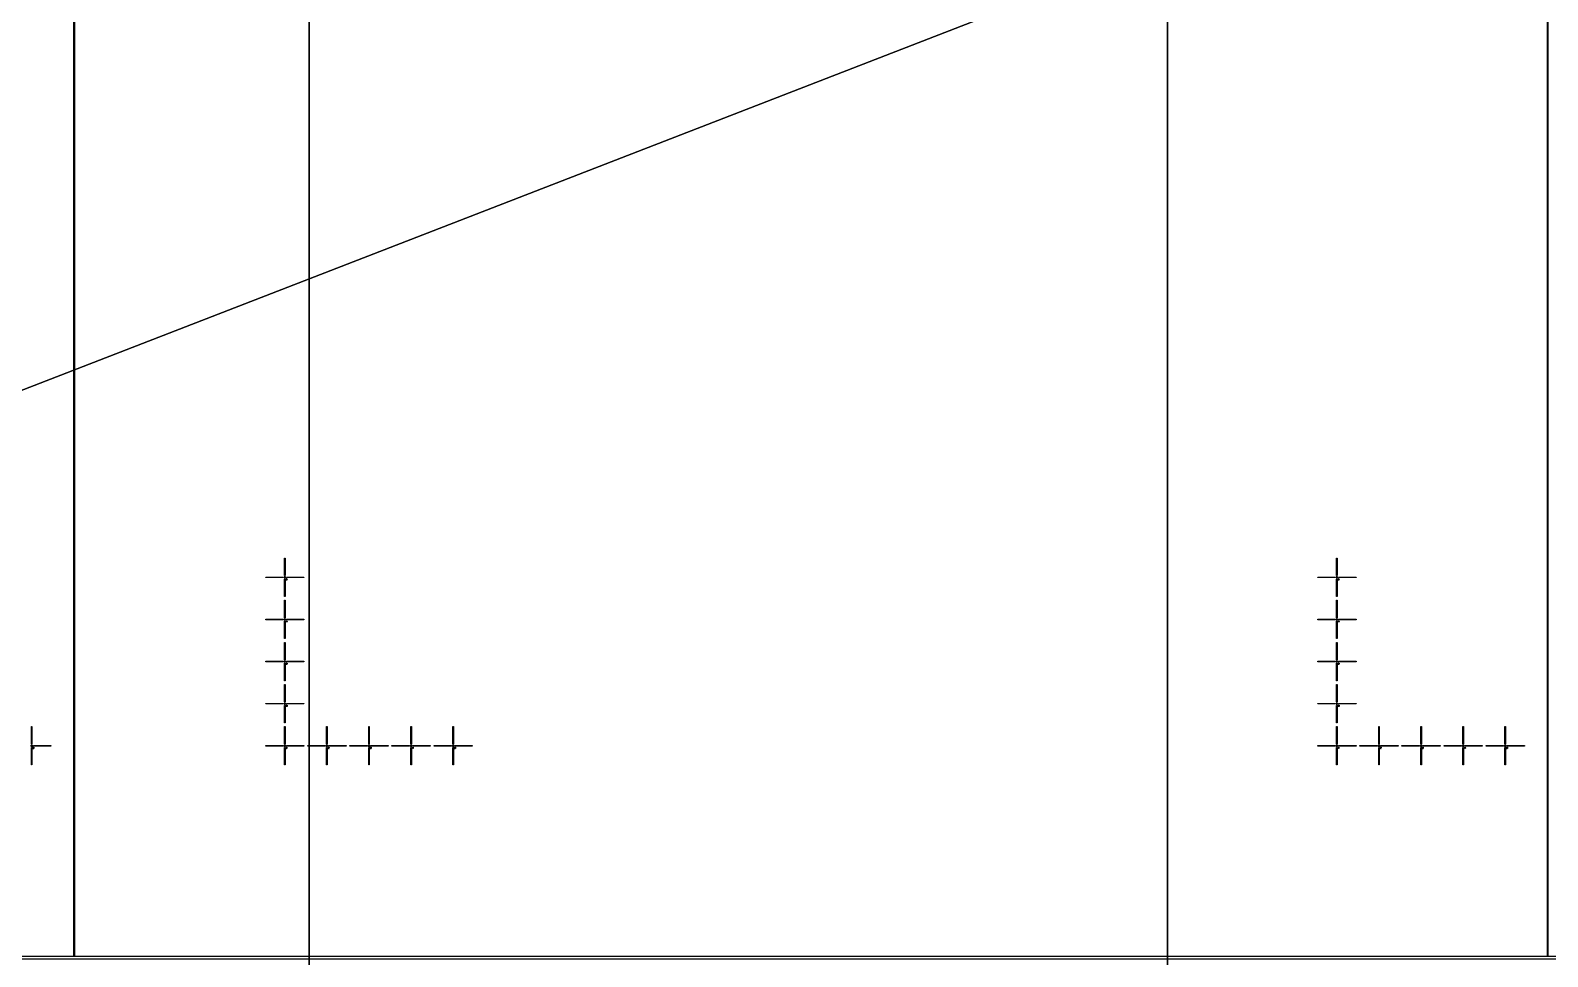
# Model space of a CAD drawing. Extents: x -25400 to 25400, y -24113 to 25400.
# Drawn here: x 7017 to 14228, y 11 to 4411 of the extents above; entities that cross this region are included whole.
import ezdxf

# ---------------------------------------------------------------- set-up
doc = ezdxf.new("R2010")
doc.units = 0
for name, color, linetype in [('L0D0', 2, 'CONTINUOUS'), ('L1D0', 3, 'CONTINUOUS'), ('L3D0', 4, 'CONTINUOUS')]:
    doc.layers.add(name, color=color, linetype=linetype)

msp = doc.modelspace()

# ---------------------------------------------------------------- linework, layer by layer
at = {"layer": 'L0D0'}
for points in [[(4251.735, -24112.788), (0, 0), (0, 14018.85), (7213, 14018.85), (7213, 14016), (8342.854, 14016), (8342.854, -23990.765), (8299.673, -24005.737), (8256.466, -24020.632), (8213.232, -24035.449), (8169.972, -24050.188), (8126.685, -24064.85), (8083.372, -24079.433), (8040.032, -24093.939), (7996.667, -24108.366), (7983.296, -24112.788)], [(0, 0), (14229.5, 12971.903), (14229.5, 7078), (18270.424, 7078)]]:
    msp.add_lwpolyline(points, close=True, dxfattribs=at)
for points in [[(8342.854, -23990.765), (8342.854, 14016)], [(12421.944, 14016), (12421.944, -22155.255)], [(12421.944, -22155.255), (12421.944, 14016)], [(22900, 0), (0, 0), (18270.424, 7078)]]:
    msp.add_lwpolyline(points, dxfattribs=at)
at = {"layer": 'L1D0'}
for points in [[(8225.25, 1820.85), (8225.25, 1903.85), (8227.75, 1903.85), (8227.75, 1820.85)], [(13225.25, 1820.85), (13225.25, 1903.85), (13227.75, 1903.85), (13227.75, 1820.85)], [(8135.5, 1811.6), (8135.5, 1814.1), (8218.5, 1814.1), (8218.5, 1811.6)], [(8226.3, 1807.85), (8226.3, 1812.65), (8221.5, 1812.65), (8221.5, 1813.05), (8226.3, 1813.05), (8226.3, 1817.85), (8226.7, 1817.85), (8226.7, 1813.05), (8231.5, 1813.05), (8231.5, 1812.65), (8226.7, 1812.65), (8226.7, 1807.85)], [(8225.25, 1721.85), (8225.25, 1804.85), (8227.75, 1804.85), (8227.75, 1721.85)], [(8232.5, 1802.294), (8232.5, 1805.85), (8236.944, 1805.85), (8236.944, 1804.961), (8233.389, 1804.961), (8233.389, 1803.183), (8236.056, 1803.183), (8236.056, 1802.294)], [(8234.5, 1811.6), (8234.5, 1814.1), (8317.5, 1814.1), (8317.5, 1811.6)], [(13135.5, 1811.6), (13135.5, 1814.1), (13218.5, 1814.1), (13218.5, 1811.6)], [(13226.3, 1807.85), (13226.3, 1812.65), (13221.5, 1812.65), (13221.5, 1813.05), (13226.3, 1813.05), (13226.3, 1817.85), (13226.7, 1817.85), (13226.7, 1813.05), (13231.5, 1813.05), (13231.5, 1812.65), (13226.7, 1812.65), (13226.7, 1807.85)], [(13225.25, 1721.85), (13225.25, 1804.85), (13227.75, 1804.85), (13227.75, 1721.85)], [(13232.5, 1802.294), (13232.5, 1805.85), (13236.944, 1805.85), (13236.944, 1804.961), (13233.389, 1804.961), (13233.389, 1803.183), (13236.056, 1803.183), (13236.056, 1802.294)], [(13234.5, 1811.6), (13234.5, 1814.1), (13317.5, 1814.1), (13317.5, 1811.6)], [(8232.5, 1799.628), (8232.5, 1800.517), (8236.056, 1800.517), (8236.056, 1799.628)], [(8236.056, 1800.517), (8236.056, 1802.294), (8236.944, 1802.294), (8236.944, 1800.517)], [(13232.5, 1799.628), (13232.5, 1800.517), (13236.056, 1800.517), (13236.056, 1799.628)], [(13236.056, 1800.517), (13236.056, 1802.294), (13236.944, 1802.294), (13236.944, 1800.517)], [(8225.25, 1620.85), (8225.25, 1703.85), (8227.75, 1703.85), (8227.75, 1620.85)], [(13225.25, 1620.85), (13225.25, 1703.85), (13227.75, 1703.85), (13227.75, 1620.85)], [(8135.5, 1611.6), (8135.5, 1614.1), (8218.5, 1614.1), (8218.5, 1611.6)], [(8226.3, 1607.85), (8226.3, 1612.65), (8221.5, 1612.65), (8221.5, 1613.05), (8226.3, 1613.05), (8226.3, 1617.85), (8226.7, 1617.85), (8226.7, 1613.05), (8231.5, 1613.05), (8231.5, 1612.65), (8226.7, 1612.65), (8226.7, 1607.85)], [(8225.25, 1521.85), (8225.25, 1604.85), (8227.75, 1604.85), (8227.75, 1521.85)], [(8235.167, 1599.628), (8235.167, 1601.406), (8232.5, 1601.406), (8232.5, 1603.183), (8233.389, 1603.183), (8233.389, 1602.294), (8235.167, 1602.294), (8235.167, 1604.961), (8234.278, 1604.961), (8234.278, 1605.85), (8236.056, 1605.85), (8236.056, 1602.294), (8236.944, 1602.294), (8236.944, 1601.406), (8236.056, 1601.406), (8236.056, 1599.628)], [(8233.389, 1603.183), (8233.389, 1604.961), (8234.278, 1604.961), (8234.278, 1603.183)], [(8234.5, 1611.6), (8234.5, 1614.1), (8317.5, 1614.1), (8317.5, 1611.6)], [(13135.5, 1611.6), (13135.5, 1614.1), (13218.5, 1614.1), (13218.5, 1611.6)], [(13226.3, 1607.85), (13226.3, 1612.65), (13221.5, 1612.65), (13221.5, 1613.05), (13226.3, 1613.05), (13226.3, 1617.85), (13226.7, 1617.85), (13226.7, 1613.05), (13231.5, 1613.05), (13231.5, 1612.65), (13226.7, 1612.65), (13226.7, 1607.85)], [(13225.25, 1521.85), (13225.25, 1604.85), (13227.75, 1604.85), (13227.75, 1521.85)], [(13235.167, 1599.628), (13235.167, 1601.406), (13232.5, 1601.406), (13232.5, 1603.183), (13233.389, 1603.183), (13233.389, 1602.294), (13235.167, 1602.294), (13235.167, 1604.961), (13234.278, 1604.961), (13234.278, 1605.85), (13236.056, 1605.85), (13236.056, 1602.294), (13236.944, 1602.294), (13236.944, 1601.406), (13236.056, 1601.406), (13236.056, 1599.628)], [(13233.389, 1603.183), (13233.389, 1604.961), (13234.278, 1604.961), (13234.278, 1603.183)], [(13234.5, 1611.6), (13234.5, 1614.1), (13317.5, 1614.1), (13317.5, 1611.6)], [(8225.25, 1420.85), (8225.25, 1503.85), (8227.75, 1503.85), (8227.75, 1420.85)], [(13225.25, 1420.85), (13225.25, 1503.85), (13227.75, 1503.85), (13227.75, 1420.85)], [(8135.5, 1411.6), (8135.5, 1414.1), (8218.5, 1414.1), (8218.5, 1411.6)], [(8226.3, 1407.85), (8226.3, 1412.65), (8221.5, 1412.65), (8221.5, 1413.05), (8226.3, 1413.05), (8226.3, 1417.85), (8226.7, 1417.85), (8226.7, 1413.05), (8231.5, 1413.05), (8231.5, 1412.65), (8226.7, 1412.65), (8226.7, 1407.85)], [(8225.25, 1321.85), (8225.25, 1404.85), (8227.75, 1404.85), (8227.75, 1321.85)], [(8232.5, 1404.961), (8232.5, 1405.85), (8236.056, 1405.85), (8236.056, 1404.961)], [(8232.5, 1399.628), (8232.5, 1400.517), (8236.056, 1400.517), (8236.056, 1399.628)], [(8233.389, 1402.294), (8233.389, 1403.183), (8236.056, 1403.183), (8236.056, 1402.294)], [(8234.5, 1411.6), (8234.5, 1414.1), (8317.5, 1414.1), (8317.5, 1411.6)], [(8236.056, 1403.183), (8236.056, 1404.961), (8236.944, 1404.961), (8236.944, 1403.183)], [(8236.056, 1400.517), (8236.056, 1402.294), (8236.944, 1402.294), (8236.944, 1400.517)], [(13135.5, 1411.6), (13135.5, 1414.1), (13218.5, 1414.1), (13218.5, 1411.6)], [(13226.3, 1407.85), (13226.3, 1412.65), (13221.5, 1412.65), (13221.5, 1413.05), (13226.3, 1413.05), (13226.3, 1417.85), (13226.7, 1417.85), (13226.7, 1413.05), (13231.5, 1413.05), (13231.5, 1412.65), (13226.7, 1412.65), (13226.7, 1407.85)], [(13225.25, 1321.85), (13225.25, 1404.85), (13227.75, 1404.85), (13227.75, 1321.85)], [(13232.5, 1404.961), (13232.5, 1405.85), (13236.056, 1405.85), (13236.056, 1404.961)], [(13232.5, 1399.628), (13232.5, 1400.517), (13236.056, 1400.517), (13236.056, 1399.628)], [(13233.389, 1402.294), (13233.389, 1403.183), (13236.056, 1403.183), (13236.056, 1402.294)], [(13234.5, 1411.6), (13234.5, 1414.1), (13317.5, 1414.1), (13317.5, 1411.6)], [(13236.056, 1403.183), (13236.056, 1404.961), (13236.944, 1404.961), (13236.944, 1403.183)], [(13236.056, 1400.517), (13236.056, 1402.294), (13236.944, 1402.294), (13236.944, 1400.517)], [(8225.25, 1220.85), (8225.25, 1303.85), (8227.75, 1303.85), (8227.75, 1220.85)], [(13225.25, 1220.85), (13225.25, 1303.85), (13227.75, 1303.85), (13227.75, 1220.85)], [(8135.5, 1211.6), (8135.5, 1214.1), (8218.5, 1214.1), (8218.5, 1211.6)], [(8226.3, 1207.85), (8226.3, 1212.65), (8221.5, 1212.65), (8221.5, 1213.05), (8226.3, 1213.05), (8226.3, 1217.85), (8226.7, 1217.85), (8226.7, 1213.05), (8231.5, 1213.05), (8231.5, 1212.65), (8226.7, 1212.65), (8226.7, 1207.85)], [(8225.25, 1121.85), (8225.25, 1204.85), (8227.75, 1204.85), (8227.75, 1121.85)], [(8232.5, 1204.072), (8232.5, 1204.961), (8233.389, 1204.961), (8233.389, 1204.072)], [(8232.5, 1199.628), (8232.5, 1201.406), (8233.389, 1201.406), (8233.389, 1200.517), (8236.944, 1200.517), (8236.944, 1199.628)], [(8233.389, 1204.961), (8233.389, 1205.85), (8236.056, 1205.85), (8236.056, 1204.961)], [(8233.389, 1201.406), (8233.389, 1202.294), (8235.167, 1202.294), (8235.167, 1201.406)], [(8234.5, 1211.6), (8234.5, 1214.1), (8317.5, 1214.1), (8317.5, 1211.6)], [(8235.167, 1202.294), (8235.167, 1203.183), (8236.056, 1203.183), (8236.056, 1202.294)], [(8236.056, 1203.183), (8236.056, 1204.961), (8236.944, 1204.961), (8236.944, 1203.183)], [(13135.5, 1211.6), (13135.5, 1214.1), (13218.5, 1214.1), (13218.5, 1211.6)], [(13226.3, 1207.85), (13226.3, 1212.65), (13221.5, 1212.65), (13221.5, 1213.05), (13226.3, 1213.05), (13226.3, 1217.85), (13226.7, 1217.85), (13226.7, 1213.05), (13231.5, 1213.05), (13231.5, 1212.65), (13226.7, 1212.65), (13226.7, 1207.85)], [(13225.25, 1121.85), (13225.25, 1204.85), (13227.75, 1204.85), (13227.75, 1121.85)], [(13232.5, 1204.072), (13232.5, 1204.961), (13233.389, 1204.961), (13233.389, 1204.072)], [(13232.5, 1199.628), (13232.5, 1201.406), (13233.389, 1201.406), (13233.389, 1200.517), (13236.944, 1200.517), (13236.944, 1199.628)], [(13233.389, 1204.961), (13233.389, 1205.85), (13236.056, 1205.85), (13236.056, 1204.961)], [(13233.389, 1201.406), (13233.389, 1202.294), (13235.167, 1202.294), (13235.167, 1201.406)], [(13234.5, 1211.6), (13234.5, 1214.1), (13317.5, 1214.1), (13317.5, 1211.6)], [(13235.167, 1202.294), (13235.167, 1203.183), (13236.056, 1203.183), (13236.056, 1202.294)], [(13236.056, 1203.183), (13236.056, 1204.961), (13236.944, 1204.961), (13236.944, 1203.183)], [(7022.25, 1020.85), (7022.25, 1103.85), (7024.75, 1103.85), (7024.75, 1020.85)], [(8225.25, 1020.85), (8225.25, 1103.85), (8227.75, 1103.85), (8227.75, 1020.85)], [(8425.25, 1020.85), (8425.25, 1103.85), (8427.75, 1103.85), (8427.75, 1020.85)], [(8625.25, 1020.85), (8625.25, 1103.85), (8627.75, 1103.85), (8627.75, 1020.85)], [(8825.25, 1020.85), (8825.25, 1103.85), (8827.75, 1103.85), (8827.75, 1020.85)], [(9025.25, 1020.85), (9025.25, 1103.85), (9027.75, 1103.85), (9027.75, 1020.85)], [(13225.25, 1020.85), (13225.25, 1103.85), (13227.75, 1103.85), (13227.75, 1020.85)], [(13425.25, 1020.85), (13425.25, 1103.85), (13427.75, 1103.85), (13427.75, 1020.85)], [(13625.25, 1020.85), (13625.25, 1103.85), (13627.75, 1103.85), (13627.75, 1020.85)], [(13825.25, 1020.85), (13825.25, 1103.85), (13827.75, 1103.85), (13827.75, 1020.85)], [(14025.25, 1020.85), (14025.25, 1103.85), (14027.75, 1103.85), (14027.75, 1020.85)], [(7023.3, 1007.85), (7023.3, 1012.65), (7018.5, 1012.65), (7018.5, 1013.05), (7023.3, 1013.05), (7023.3, 1017.85), (7023.7, 1017.85), (7023.7, 1013.05), (7028.5, 1013.05), (7028.5, 1012.65), (7023.7, 1012.65), (7023.7, 1007.85)], [(7031.5, 1011.6), (7031.5, 1014.1), (7114.5, 1014.1), (7114.5, 1011.6)], [(8135.5, 1011.6), (8135.5, 1014.1), (8218.5, 1014.1), (8218.5, 1011.6)], [(8226.3, 1007.85), (8226.3, 1012.65), (8221.5, 1012.65), (8221.5, 1013.05), (8226.3, 1013.05), (8226.3, 1017.85), (8226.7, 1017.85), (8226.7, 1013.05), (8231.5, 1013.05), (8231.5, 1012.65), (8226.7, 1012.65), (8226.7, 1007.85)], [(8234.5, 1011.6), (8234.5, 1014.1), (8317.5, 1014.1), (8317.5, 1011.6)], [(8335.5, 1011.6), (8335.5, 1014.1), (8418.5, 1014.1), (8418.5, 1011.6)], [(8426.3, 1007.85), (8426.3, 1012.65), (8421.5, 1012.65), (8421.5, 1013.05), (8426.3, 1013.05), (8426.3, 1017.85), (8426.7, 1017.85), (8426.7, 1013.05), (8431.5, 1013.05), (8431.5, 1012.65), (8426.7, 1012.65), (8426.7, 1007.85)], [(8434.5, 1011.6), (8434.5, 1014.1), (8517.5, 1014.1), (8517.5, 1011.6)], [(8535.5, 1011.6), (8535.5, 1014.1), (8618.5, 1014.1), (8618.5, 1011.6)], [(8626.3, 1007.85), (8626.3, 1012.65), (8621.5, 1012.65), (8621.5, 1013.05), (8626.3, 1013.05), (8626.3, 1017.85), (8626.7, 1017.85), (8626.7, 1013.05), (8631.5, 1013.05), (8631.5, 1012.65), (8626.7, 1012.65), (8626.7, 1007.85)], [(8634.5, 1011.6), (8634.5, 1014.1), (8717.5, 1014.1), (8717.5, 1011.6)], [(8735.5, 1011.6), (8735.5, 1014.1), (8818.5, 1014.1), (8818.5, 1011.6)], [(8826.3, 1007.85), (8826.3, 1012.65), (8821.5, 1012.65), (8821.5, 1013.05), (8826.3, 1013.05), (8826.3, 1017.85), (8826.7, 1017.85), (8826.7, 1013.05), (8831.5, 1013.05), (8831.5, 1012.65), (8826.7, 1012.65), (8826.7, 1007.85)], [(8834.5, 1011.6), (8834.5, 1014.1), (8917.5, 1014.1), (8917.5, 1011.6)], [(8935.5, 1011.6), (8935.5, 1014.1), (9018.5, 1014.1), (9018.5, 1011.6)], [(9026.3, 1007.85), (9026.3, 1012.65), (9021.5, 1012.65), (9021.5, 1013.05), (9026.3, 1013.05), (9026.3, 1017.85), (9026.7, 1017.85), (9026.7, 1013.05), (9031.5, 1013.05), (9031.5, 1012.65), (9026.7, 1012.65), (9026.7, 1007.85)], [(9034.5, 1011.6), (9034.5, 1014.1), (9117.5, 1014.1), (9117.5, 1011.6)], [(13135.5, 1011.6), (13135.5, 1014.1), (13218.5, 1014.1), (13218.5, 1011.6)], [(13226.3, 1007.85), (13226.3, 1012.65), (13221.5, 1012.65), (13221.5, 1013.05), (13226.3, 1013.05), (13226.3, 1017.85), (13226.7, 1017.85), (13226.7, 1013.05), (13231.5, 1013.05), (13231.5, 1012.65), (13226.7, 1012.65), (13226.7, 1007.85)], [(13234.5, 1011.6), (13234.5, 1014.1), (13317.5, 1014.1), (13317.5, 1011.6)], [(13335.5, 1011.6), (13335.5, 1014.1), (13418.5, 1014.1), (13418.5, 1011.6)], [(13426.3, 1007.85), (13426.3, 1012.65), (13421.5, 1012.65), (13421.5, 1013.05), (13426.3, 1013.05), (13426.3, 1017.85), (13426.7, 1017.85), (13426.7, 1013.05), (13431.5, 1013.05), (13431.5, 1012.65), (13426.7, 1012.65), (13426.7, 1007.85)], [(13434.5, 1011.6), (13434.5, 1014.1), (13517.5, 1014.1), (13517.5, 1011.6)], [(13535.5, 1011.6), (13535.5, 1014.1), (13618.5, 1014.1), (13618.5, 1011.6)], [(13626.3, 1007.85), (13626.3, 1012.65), (13621.5, 1012.65), (13621.5, 1013.05), (13626.3, 1013.05), (13626.3, 1017.85), (13626.7, 1017.85), (13626.7, 1013.05), (13631.5, 1013.05), (13631.5, 1012.65), (13626.7, 1012.65), (13626.7, 1007.85)], [(13634.5, 1011.6), (13634.5, 1014.1), (13717.5, 1014.1), (13717.5, 1011.6)], [(13735.5, 1011.6), (13735.5, 1014.1), (13818.5, 1014.1), (13818.5, 1011.6)], [(13826.3, 1007.85), (13826.3, 1012.65), (13821.5, 1012.65), (13821.5, 1013.05), (13826.3, 1013.05), (13826.3, 1017.85), (13826.7, 1017.85), (13826.7, 1013.05), (13831.5, 1013.05), (13831.5, 1012.65), (13826.7, 1012.65), (13826.7, 1007.85)], [(13834.5, 1011.6), (13834.5, 1014.1), (13917.5, 1014.1), (13917.5, 1011.6)], [(13935.5, 1011.6), (13935.5, 1014.1), (14018.5, 1014.1), (14018.5, 1011.6)], [(14026.3, 1007.85), (14026.3, 1012.65), (14021.5, 1012.65), (14021.5, 1013.05), (14026.3, 1013.05), (14026.3, 1017.85), (14026.7, 1017.85), (14026.7, 1013.05), (14031.5, 1013.05), (14031.5, 1012.65), (14026.7, 1012.65), (14026.7, 1007.85)], [(14034.5, 1011.6), (14034.5, 1014.1), (14117.5, 1014.1), (14117.5, 1011.6)], [(7022.25, 921.85), (7022.25, 1004.85), (7024.75, 1004.85), (7024.75, 921.85)], [(7029.5, 1002.294), (7029.5, 1005.85), (7033.944, 1005.85), (7033.944, 1004.961), (7030.389, 1004.961), (7030.389, 1003.183), (7033.056, 1003.183), (7033.056, 1002.294)], [(7029.5, 999.628), (7029.5, 1000.517), (7033.056, 1000.517), (7033.056, 999.628)], [(7033.056, 1000.517), (7033.056, 1002.294), (7033.944, 1002.294), (7033.944, 1000.517)], [(8225.25, 921.85), (8225.25, 1004.85), (8227.75, 1004.85), (8227.75, 921.85)], [(8233.389, 999.628), (8233.389, 1000.517), (8234.278, 1000.517), (8234.278, 1004.072), (8233.389, 1004.072), (8233.389, 1004.961), (8234.278, 1004.961), (8234.278, 1005.85), (8235.167, 1005.85), (8235.167, 1000.517), (8236.056, 1000.517), (8236.056, 999.628)], [(8425.25, 921.85), (8425.25, 1004.85), (8427.75, 1004.85), (8427.75, 921.85)], [(8432.5, 1004.072), (8432.5, 1004.961), (8433.389, 1004.961), (8433.389, 1004.072)], [(8432.5, 999.628), (8432.5, 1001.406), (8433.389, 1001.406), (8433.389, 1000.517), (8436.944, 1000.517), (8436.944, 999.628)], [(8433.389, 1004.961), (8433.389, 1005.85), (8436.056, 1005.85), (8436.056, 1004.961)], [(8433.389, 1001.406), (8433.389, 1002.294), (8435.167, 1002.294), (8435.167, 1001.406)], [(8435.167, 1002.294), (8435.167, 1003.183), (8436.056, 1003.183), (8436.056, 1002.294)], [(8436.056, 1003.183), (8436.056, 1004.961), (8436.944, 1004.961), (8436.944, 1003.183)], [(8625.25, 921.85), (8625.25, 1004.85), (8627.75, 1004.85), (8627.75, 921.85)], [(8632.5, 1004.961), (8632.5, 1005.85), (8636.056, 1005.85), (8636.056, 1004.961)], [(8632.5, 999.628), (8632.5, 1000.517), (8636.056, 1000.517), (8636.056, 999.628)], [(8633.389, 1002.294), (8633.389, 1003.183), (8636.056, 1003.183), (8636.056, 1002.294)], [(8636.056, 1003.183), (8636.056, 1004.961), (8636.944, 1004.961), (8636.944, 1003.183)], [(8636.056, 1000.517), (8636.056, 1002.294), (8636.944, 1002.294), (8636.944, 1000.517)], [(8825.25, 921.85), (8825.25, 1004.85), (8827.75, 1004.85), (8827.75, 921.85)], [(8835.167, 999.628), (8835.167, 1001.406), (8832.5, 1001.406), (8832.5, 1003.183), (8833.389, 1003.183), (8833.389, 1002.294), (8835.167, 1002.294), (8835.167, 1004.961), (8834.278, 1004.961), (8834.278, 1005.85), (8836.056, 1005.85), (8836.056, 1002.294), (8836.944, 1002.294), (8836.944, 1001.406), (8836.056, 1001.406), (8836.056, 999.628)], [(8833.389, 1003.183), (8833.389, 1004.961), (8834.278, 1004.961), (8834.278, 1003.183)], [(9025.25, 921.85), (9025.25, 1004.85), (9027.75, 1004.85), (9027.75, 921.85)], [(9032.5, 1002.294), (9032.5, 1005.85), (9036.944, 1005.85), (9036.944, 1004.961), (9033.389, 1004.961), (9033.389, 1003.183), (9036.056, 1003.183), (9036.056, 1002.294)], [(9032.5, 999.628), (9032.5, 1000.517), (9036.056, 1000.517), (9036.056, 999.628)], [(9036.056, 1000.517), (9036.056, 1002.294), (9036.944, 1002.294), (9036.944, 1000.517)], [(13225.25, 921.85), (13225.25, 1004.85), (13227.75, 1004.85), (13227.75, 921.85)], [(13233.389, 999.628), (13233.389, 1000.517), (13234.278, 1000.517), (13234.278, 1004.072), (13233.389, 1004.072), (13233.389, 1004.961), (13234.278, 1004.961), (13234.278, 1005.85), (13235.167, 1005.85), (13235.167, 1000.517), (13236.056, 1000.517), (13236.056, 999.628)], [(13425.25, 921.85), (13425.25, 1004.85), (13427.75, 1004.85), (13427.75, 921.85)], [(13432.5, 1004.072), (13432.5, 1004.961), (13433.389, 1004.961), (13433.389, 1004.072)], [(13432.5, 999.628), (13432.5, 1001.406), (13433.389, 1001.406), (13433.389, 1000.517), (13436.944, 1000.517), (13436.944, 999.628)], [(13433.389, 1004.961), (13433.389, 1005.85), (13436.056, 1005.85), (13436.056, 1004.961)], [(13433.389, 1001.406), (13433.389, 1002.294), (13435.167, 1002.294), (13435.167, 1001.406)], [(13435.167, 1002.294), (13435.167, 1003.183), (13436.056, 1003.183), (13436.056, 1002.294)], [(13436.056, 1003.183), (13436.056, 1004.961), (13436.944, 1004.961), (13436.944, 1003.183)], [(13625.25, 921.85), (13625.25, 1004.85), (13627.75, 1004.85), (13627.75, 921.85)], [(13632.5, 1004.961), (13632.5, 1005.85), (13636.056, 1005.85), (13636.056, 1004.961)], [(13632.5, 999.628), (13632.5, 1000.517), (13636.056, 1000.517), (13636.056, 999.628)], [(13633.389, 1002.294), (13633.389, 1003.183), (13636.056, 1003.183), (13636.056, 1002.294)], [(13636.056, 1003.183), (13636.056, 1004.961), (13636.944, 1004.961), (13636.944, 1003.183)], [(13636.056, 1000.517), (13636.056, 1002.294), (13636.944, 1002.294), (13636.944, 1000.517)], [(13825.25, 921.85), (13825.25, 1004.85), (13827.75, 1004.85), (13827.75, 921.85)], [(13835.167, 999.628), (13835.167, 1001.406), (13832.5, 1001.406), (13832.5, 1003.183), (13833.389, 1003.183), (13833.389, 1002.294), (13835.167, 1002.294), (13835.167, 1004.961), (13834.278, 1004.961), (13834.278, 1005.85), (13836.056, 1005.85), (13836.056, 1002.294), (13836.944, 1002.294), (13836.944, 1001.406), (13836.056, 1001.406), (13836.056, 999.628)], [(13833.389, 1003.183), (13833.389, 1004.961), (13834.278, 1004.961), (13834.278, 1003.183)], [(14025.25, 921.85), (14025.25, 1004.85), (14027.75, 1004.85), (14027.75, 921.85)], [(14032.5, 1002.294), (14032.5, 1005.85), (14036.944, 1005.85), (14036.944, 1004.961), (14033.389, 1004.961), (14033.389, 1003.183), (14036.056, 1003.183), (14036.056, 1002.294)], [(14032.5, 999.628), (14032.5, 1000.517), (14036.056, 1000.517), (14036.056, 999.628)], [(14036.056, 1000.517), (14036.056, 1002.294), (14036.944, 1002.294), (14036.944, 1000.517)]]:
    msp.add_lwpolyline(points, close=True, dxfattribs=at)
at = {"layer": 'L3D0'}
msp.add_lwpolyline([(-20788.5, 12.85), (21229.5, 12.85), (21229.5, 7012.85), (14229.5, 7012.85), (14229.5, 12.85), (14226.5, 12.85), (14226.5, 7012.85), (7226.5, 7012.85), (7226.5, 12.85), (7223.5, 12.85), (7223.5, 7012.85), (223.5, 7012.85), (223.5, 12.85), (220.5, 12.85), (220.5, 7012.85), (-6779.5, 7012.85)], dxfattribs=at)

doc.saveas('drawing.dxf')
